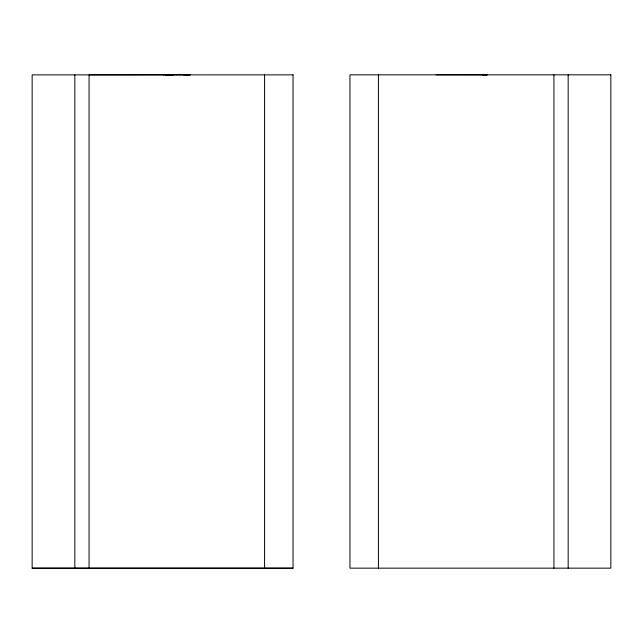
<?xml version="1.0" encoding="UTF-8"?>
<svg xmlns="http://www.w3.org/2000/svg" width="643" height="643" viewBox="0 0 643 643"><rect width="100%" height="100%" fill="white"/><g stroke="black" fill="none" stroke-linecap="round" stroke-linejoin="round"><path stroke-width="0.96" d="M89.072 568.155L89.072 74.837L163.933 74.797M482.314 74.829L487.177 74.829L436.107 74.805M173.28 74.853L165.765 74.837L190.272 74.813L183.416 74.805M32.15 568.155L293.039 568.155M168.554 74.845L163.531 74.861M486.333 74.829L486.96 74.829M568.163 74.837L568.163 568.155M553.928 74.837L553.928 568.155M378.422 74.837L378.422 568.155M264.578 74.837L264.578 568.155M74.837 74.837L74.837 568.155M293.039 74.861L32.15 74.885L32.15 568.203L293.039 568.203L293.039 74.837M610.85 74.837L349.961 74.837L349.961 568.155L610.85 568.155L610.85 74.837"/></g></svg>
